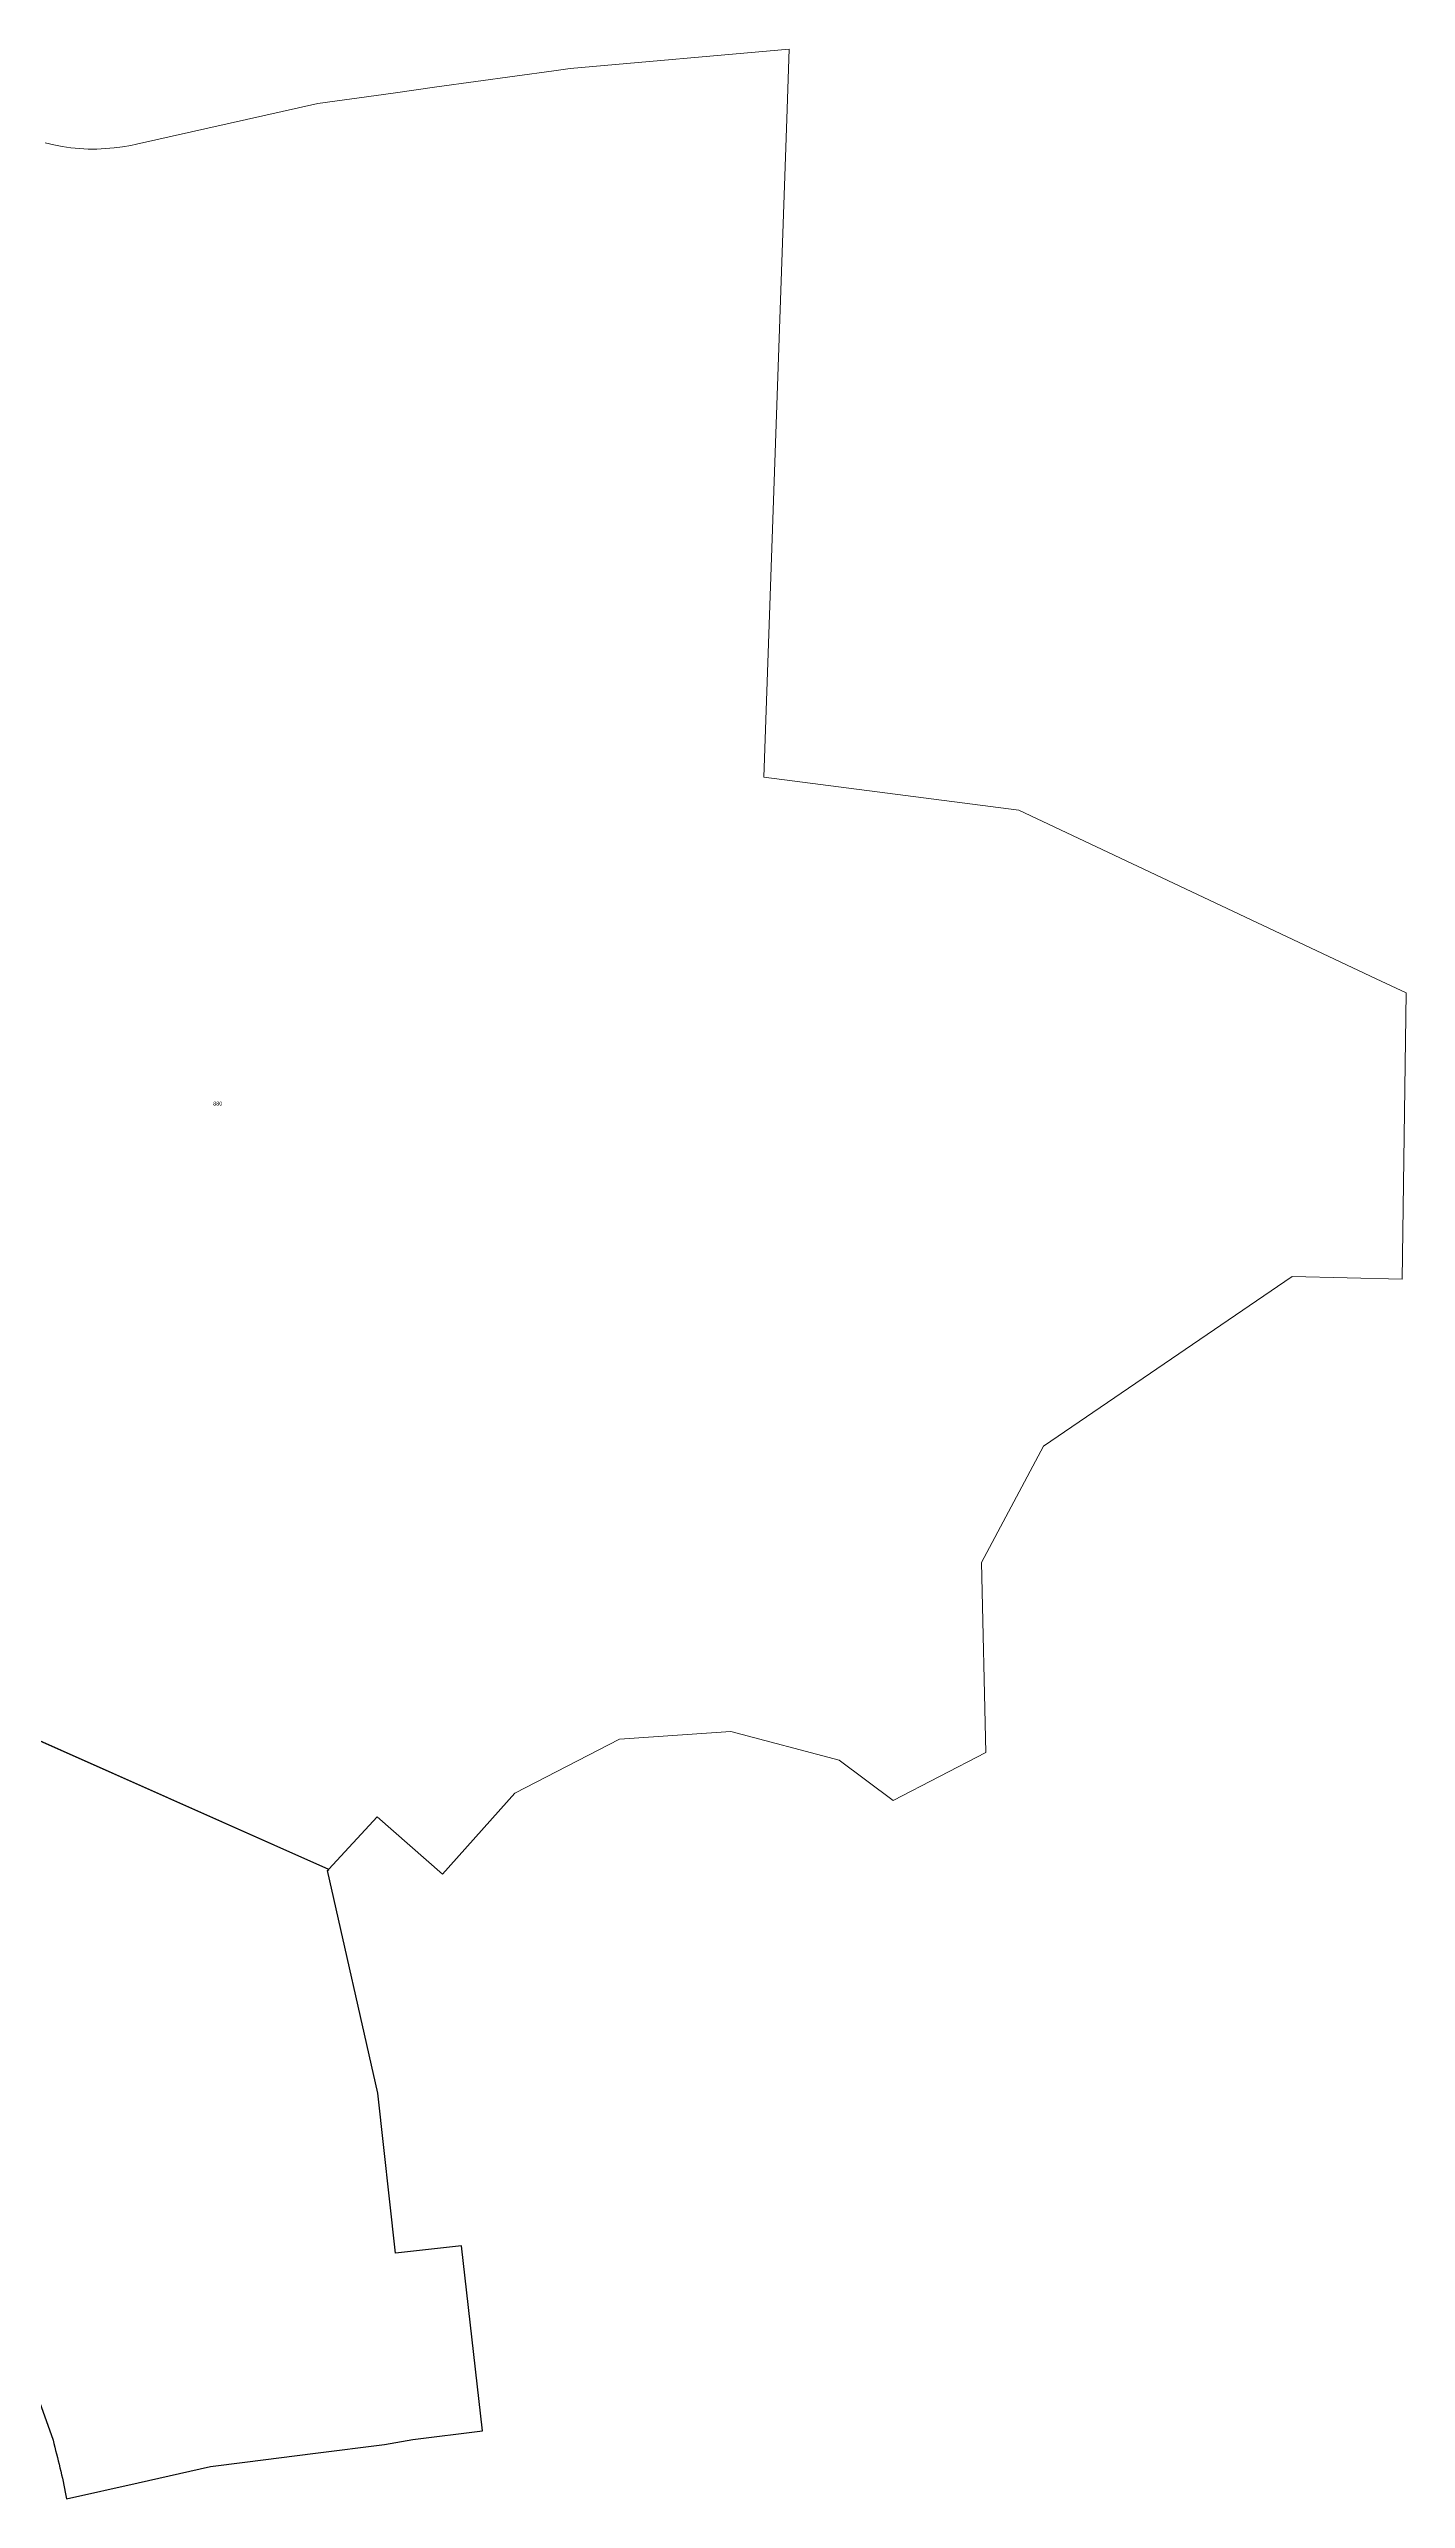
# Model space of a CAD drawing. Header units: metres. Extents: x 293673 to 295365, y 6233764 to 6235163.
# Drawn here: x 294738 to 295365, y 6234031 to 6235163 of the extents above; entities that cross this region are included whole.
import ezdxf

# ---------------------------------------------------------------- set-up
doc = ezdxf.new("R2010")
doc.units = ezdxf.units.M
doc.layers.add('_USER new lots', color=250, linetype='Continuous')
doc.layers.add('Notes', color=7, linetype='Continuous')
doc.layers.add('Cadastre Land Parcels_SP_EXT', color=9, linetype='Continuous', lineweight=5)
doc.styles.get("Standard").update_dxf_attribs({"font": 'arial.ttf'})

# ---------------------------------------------------------------- blocks, each defined once
blk = doc.blocks.new('A$C12BB781C')
at = {"layer": '_USER new lots', "linetype": 'Continuous'}
blk.add_lwpolyline([(294730.2, 6234085), (294739.6, 6234058.6), (294740, 6234057.1), (294740.4, 6234055.5), (294740.8, 6234053.9), (294741.2, 6234052.3), (294741.6, 6234050.7), (294742, 6234049.1), (294742.4, 6234047.5), (294742.8, 6234045.9), (294743.2, 6234044.3), (294743.5, 6234042.7), (294743.9, 6234041.1), (294744.2, 6234039.5), (294744.6, 6234037.9), (294744.9, 6234036.3), (294745.2, 6234034.7), (294745.5, 6234033.1), (294745.8, 6234031.5), (294779, 6234039), (294812.4, 6234046.5), (294828.2, 6234048.5), (294860.9, 6234052.7), (294892.7, 6234056.7), (294905.8, 6234058.9), (294938.1, 6234063), (294928.3, 6234148.4), (294897.9, 6234145), (294889.7, 6234219), (294889.7, 6234219), (294866.5, 6234321.8), (294867, 6234322.4), (294718.1, 6234388.5)], dxfattribs=at)

msp = doc.modelspace()

# ---------------------------------------------------------------- linework, layer by layer
at = {"layer": 'Cadastre Land Parcels_SP_EXT', "linetype": 'Continuous'}
msp.add_lwpolyline([(294718.3, 6234388.7), (294867.1, 6234322.5), (294889.4, 6234346.7), (294919.5, 6234320.2), (294953, 6234357.6), (295001.3, 6234382.6), (295052.8, 6234386.1), (295102.9, 6234372.8), (295127.8, 6234354.2), (295170.7, 6234376.4), (295168.6, 6234464.1), (295197.3, 6234517.9), (295312.2, 6234596.3), (295363.1, 6234595), (295364.9, 6234727.3), (295351, 6234733.9), (295186, 6234811.7), (295068.1, 6234827), (295078.7, 6235131.2), (295078.7, 6235131.2), (295079.8, 6235163.4), (294978.6, 6235154.4), (294971, 6235153.3), (294917, 6235145.9), (294896.8, 6235143.1), (294861.9, 6235138.3), (294778.2, 6235119.4), (294775.6, 6235118.9), (294771.7, 6235118.2), (294767.8, 6235117.7), (294763.8, 6235117.4), (294759.8, 6235117.2), (294755.8, 6235117.2), (294751.8, 6235117.5), (294747.8, 6235117.8), (294743.8, 6235118.4), (294739.9, 6235119.1), (294736, 6235120.1)], dxfattribs=at)

# ---------------------------------------------------------------- block references
at = {"layer": 'Notes'}
msp.add_blockref('A$C12BB781C', (0, 0), dxfattribs=at)

# ---------------------------------------------------------------- texts
at = {"layer": 'Cadastre Land Parcels_SP_EXT'}
msp.add_text('880', height=1.8, dxfattribs=at).set_placement((294813.6, 6234675.3))

doc.saveas('drawing.dxf')
